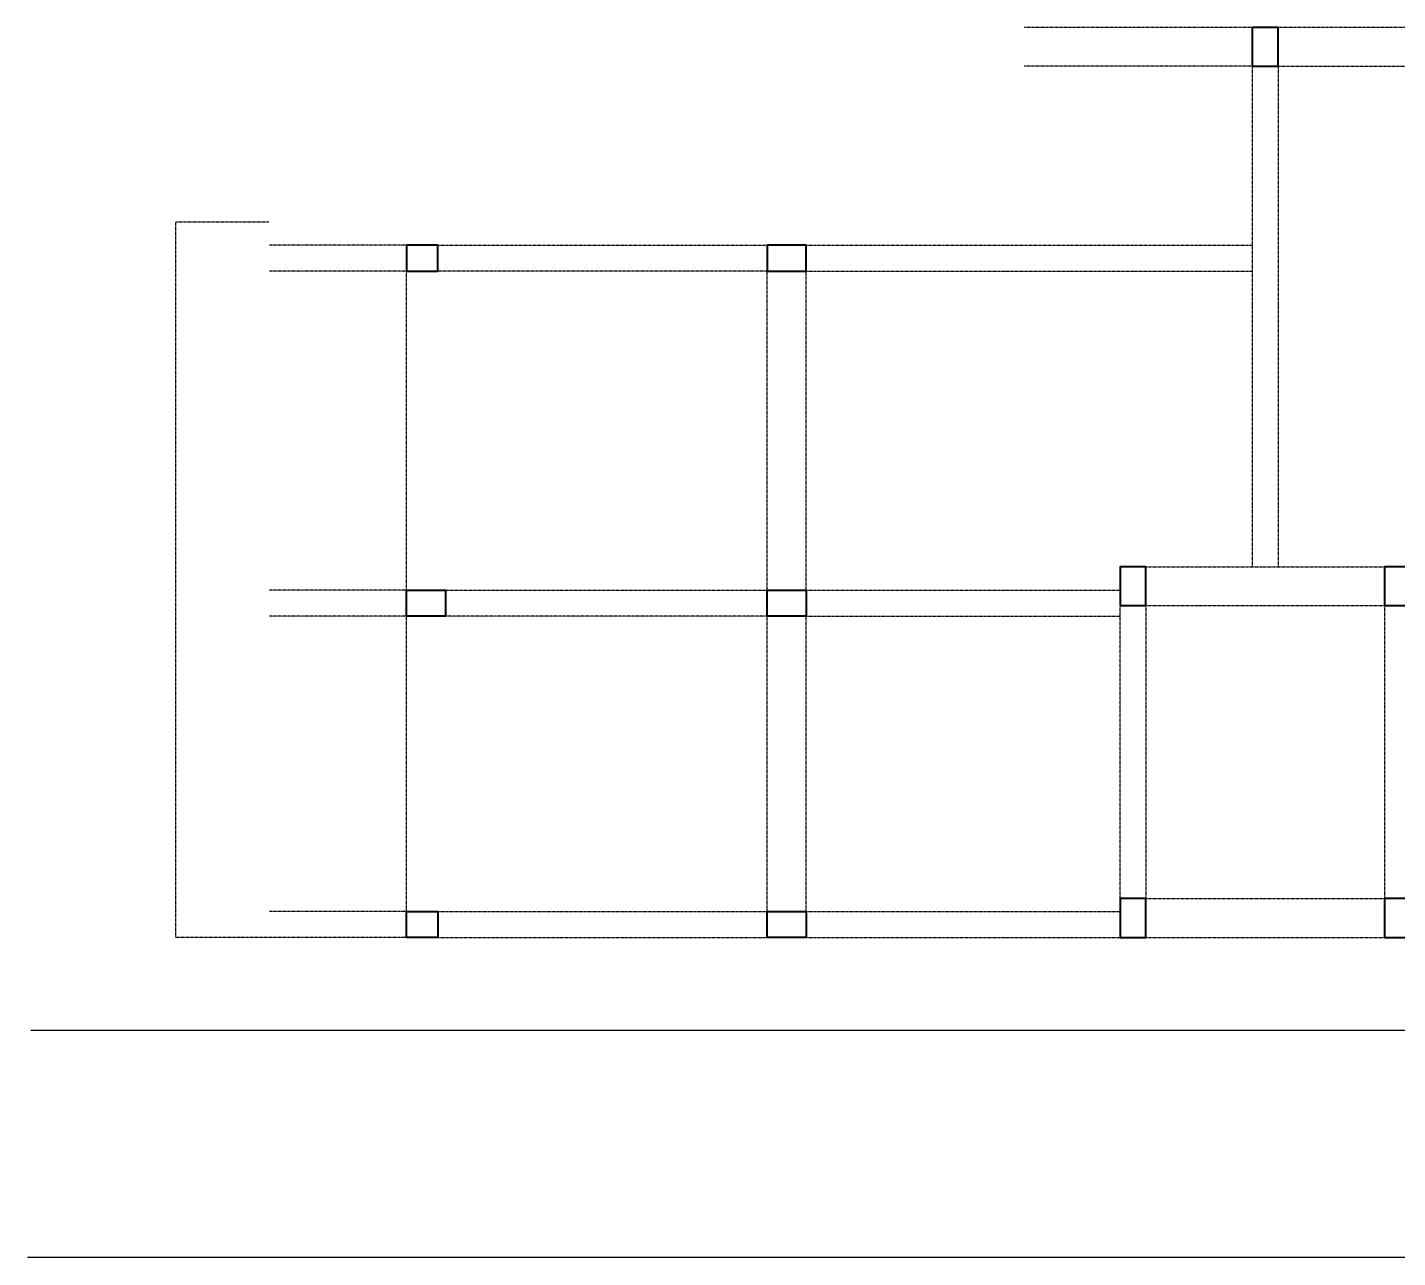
# Model space of a CAD drawing. Header units: inches. Extents: x -54558 to 35158, y -4190 to 41945.
# Drawn here: x -52450 to -51921, y 3830 to 4305 of the extents above; entities that cross this region are included whole.
import ezdxf

# ---------------------------------------------------------------- set-up
doc = ezdxf.new("R2010")
doc.units = ezdxf.units.IN
doc.header["$MEASUREMENT"] = 0
doc.linetypes.add('AUDIT_I_190731160832-11', pattern=[0.375, 0.25, -0.125])
doc.layers.get('0').update_dxf_attribs({"true_color": 0xe4c8de})
doc.layers.add('colum', color=241, linetype='Continuous', lineweight=40)
doc.layers.add('ROAD', color=251, linetype='Continuous', lineweight=30)

msp = doc.modelspace()

# ---------------------------------------------------------------- linework, layer by layer
at = {"linetype": 'AUDIT_I_190731160832-11', "ltscale": 0.25}
for p, q in [((-51977.35, 4304.69), (-52065.35, 4304.69)), ((-51789.35, 4304.69), (-51967.35, 4304.69)), ((-51977.35, 4289.69), (-52065.35, 4289.69)), ((-51977.35, 4289.69), (-51977.35, 4096.69)), ((-51967.35, 4289.69), (-51789.35, 4289.69)), ((-51967.35, 4289.69), (-51967.35, 4096.69)), ((-52392.35, 3953.719), (-52392.35, 4229.719)), ((-52392.35, 4229.719), (-52356.35, 4229.719)), ((-52303.35, 4220.69), (-52356.35, 4220.69)), ((-52291.35, 4220.69), (-52164.35, 4220.69)), ((-52149.35, 4220.69), (-51977.35, 4220.69)), ((-52303.35, 4210.69), (-52356.35, 4210.69)), ((-52303.35, 3963.719), (-52303.35, 4210.69)), ((-52164.35, 4210.69), (-52291.35, 4210.69)), ((-52164.35, 4087.69), (-52164.35, 4210.69)), ((-52149.35, 4087.69), (-52149.35, 4210.69)), ((-52149.35, 4210.69), (-51977.35, 4210.69)), ((-52018.35, 4096.69), (-51926.35, 4096.69)), ((-52303.35, 4087.69), (-52356.35, 4087.69)), ((-52288.35, 4087.69), (-52164.35, 4087.69)), ((-52149.35, 4087.69), (-52028.35, 4087.69)), ((-52303.35, 4077.69), (-52356.35, 4077.69)), ((-52164.35, 4077.69), (-52288.35, 4077.69)), ((-52164.35, 3963.719), (-52164.35, 4077.69)), ((-52149.35, 4077.69), (-52028.35, 4077.69)), ((-52149.35, 3963.719), (-52149.35, 4077.69)), ((-52028.35, 3968.719), (-52028.35, 4081.69)), ((-52018.35, 4081.69), (-52018.35, 3968.719)), ((-52018.35, 4081.69), (-51926.35, 4081.69)), ((-51926.35, 4081.69), (-51926.35, 3968.719)), ((-52018.35, 3968.719), (-51926.35, 3968.719)), ((-52303.35, 3963.719), (-52356.35, 3963.719)), ((-52291.35, 3963.719), (-52164.35, 3963.719)), ((-52149.35, 3963.719), (-52028.35, 3963.719)), ((-52356.35, 3953.719), (-52392.35, 3953.719)), ((-52303.35, 3953.719), (-52356.35, 3953.719)), ((-52291.35, 3953.719), (-52164.35, 3953.719)), ((-52149.35, 3953.719), (-52028.35, 3953.719)), ((-52018.35, 3953.719), (-51926.35, 3953.719))]:
    msp.add_line(p, q, dxfattribs=at)
at = {"layer": 'colum'}
for points in [[(-51967.35, 4304.69), (-51977.35, 4304.69), (-51977.35, 4289.69), (-51967.35, 4289.69)], [(-52303.35, 4220.69), (-52303.35, 4210.69), (-52291.35, 4210.69), (-52291.35, 4220.69)], [(-52164.35, 4220.69), (-52164.35, 4210.69), (-52149.35, 4210.69), (-52149.35, 4220.69)], [(-52018.35, 4096.69), (-52028.35, 4096.69), (-52028.35, 4081.69), (-52018.35, 4081.69)], [(-51916.35, 4096.69), (-51926.35, 4096.69), (-51926.35, 4081.69), (-51916.35, 4081.69)], [(-52303.35, 4077.69), (-52303.35, 4087.69), (-52288.35, 4087.69), (-52288.35, 4077.69)], [(-52164.35, 4077.69), (-52164.35, 4087.69), (-52149.35, 4087.69), (-52149.35, 4077.69)], [(-52018.35, 3968.719), (-52028.35, 3968.719), (-52028.35, 3953.719), (-52018.35, 3953.719)], [(-51916.35, 3968.719), (-51926.35, 3968.719), (-51926.35, 3953.719), (-51916.35, 3953.719)], [(-52303.35, 3953.719), (-52303.35, 3963.719), (-52291.35, 3963.719), (-52291.35, 3953.719)], [(-52164.35, 3953.719), (-52164.35, 3963.719), (-52149.35, 3963.719), (-52149.35, 3953.719)]]:
    msp.add_lwpolyline(points, close=True, dxfattribs=at)
at = {"layer": 'ROAD'}
for p, q in [((-51524.35, 3917.826), (-52448.284, 3917.826)), ((-51524.35, 3830.267), (-52449.547, 3830.267))]:
    msp.add_line(p, q, dxfattribs=at)

doc.saveas('drawing.dxf')
